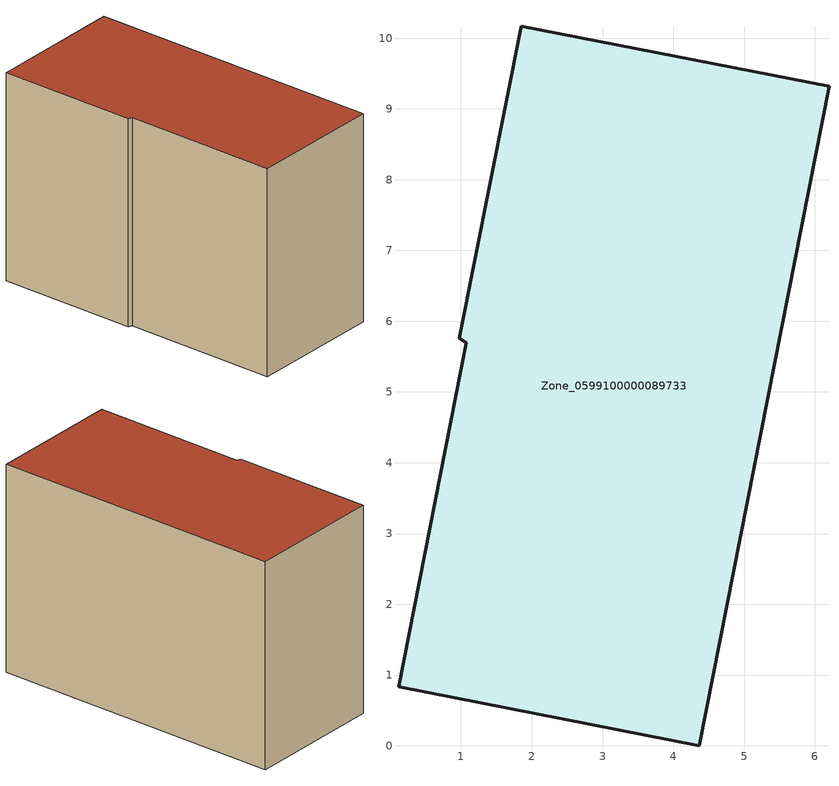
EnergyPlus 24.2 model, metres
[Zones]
Zone_0599100000089733
 floor ground (C_G): 1.08,5.69 0.97,5.76 1.85,10.17 6.2,9.32 4.37,0 0.12,0.84 z0
 wall outside (C_F): 4.37,0 6.2,9.32 1.85,10.17 0.97,5.76 1.08,5.69 0.12,0.84 4.37,0 z0:6.69
 roof outside (C_R): 1.08,5.69 0.12,0.84 4.37,0 6.2,9.32 1.85,10.17 0.97,5.76 z6.69
[BUILDING]
Pand.0599100000089733: North Axis=0; Terrain=City; Loads Convergence Tolerance Value=0.04; Temperature Convergence Tolerance Value=0.4; Solar Distribution=FullExterior; Maximum Number of Warmup Days=25; Minimum Number of Warmup Days=1
[Site:Location]
Rotterdam.The.Hague.AP_ZH_NLD Design_Conditions: Latitude=51.96; Longitude=4.45; Time Zone=1; Elevation=-4.5
[SITE:GROUNDTEMPERATURE:BUILDINGSURFACE]
18, 18, 18, 18, 18, 18, 18, 18, 18, 18, 18, 18
[MATERIAL] Thermal Absorptance=0.9; Solar Absorptance=0.7; Visible Absorptance=0.7
Name | Roughness | Thickness | Conductivity | Density | Specific Heat
G.TC.1946-1964 | MediumSmooth | 0.15 | 1 | 540 | 1210
F.TC.1946-1964 | Rough | 0.3 | 0.857143 | 1920 | 840
R.TC.1946-1964 | MediumRough | 0.2 | 0.235294 | 1500 | 1000
[CONSTRUCTION]
C_G: G.TC.1946-1964
C_F: F.TC.1946-1964
C_R: R.TC.1946-1964
[ZONE]
Zone_0599100000089733: Type=1; Multiplier=1; Ceiling Height=Autocalculate; Volume=Autocalculate; Floor Area=autocalculate; Part of Total Floor Area=Yes
[ZONEINFILTRATION:DESIGNFLOWRATE]
Infil_Zone_0599100000089733: Zone or ZoneList or Space or SpaceList=Zone_0599100000089733; Schedule=AlwaysOn; Design Flow Rate Calculation Method=Flow/Area; Flow Rate per Floor Area=0.003; Constant Term Coefficient=1; Temperature Term Coefficient=0; Velocity Term Coefficient=0; Velocity Squared Term Coefficient=0
[HVACTEMPLATE:ZONE:IDEALLOADSAIRSYSTEM]
Zone_0599100000089733: Maximum Heating Supply Air Temperature=50; Minimum Cooling Supply Air Temperature=13; Maximum Heating Supply Air Humidity Ratio=0.0156; Minimum Cooling Supply Air Humidity Ratio=0.0077; Heating Limit=NoLimit; Cooling Limit=NoLimit; Dehumidification Control Type=ConstantSensibleHeatRatio; Cooling Sensible Heat Ratio=0.7; Dehumidification Setpoint=60; Humidification Control Type=None; Humidification Setpoint=30; Outdoor Air Method=None; Outdoor Air Flow Rate per Person=0.00944; Outdoor Air Flow Rate per Zone Floor Area=0; Outdoor Air Flow Rate per Zone=0; Demand Controlled Ventilation Type=None; Outdoor Air Economizer Type=NoEconomizer; Heat Recovery Type=None; Sensible Heat Recovery Effectiveness=0.7; Latent Heat Recovery Effectiveness=0.65
[ZONECONTROL:THERMOSTAT]
ThermostatControl_Zone_0599100000089733: Zone or ZoneList=Zone_0599100000089733; Control Type Schedule=DualSetpointControlType; Control 1=Thermostat_Zone_0599100000089733; Temperature Difference Between Cutout And Setpoint=0
[THERMOSTATSETPOINT:DUALSETPOINT]
Thermostat_Zone_0599100000089733: Heating Setpoint Temperature Schedule=HeatingSetpoint_Zone_0599100000089733; Cooling Setpoint Temperature Schedule=CoolingSetpoint_Zone_0599100000089733
[SCHEDULE:COMPACT]
HeatingSetpoint_Zone_0599100000089733: Through: 12/31, For: AllDays, Until: 24:00, 21
CoolingSetpoint_Zone_0599100000089733: Through: 12/31, For: AllDays, Until: 24:00, 24
DualSetpointControlType: Through: 12/31, For: AllDays, Until: 24:00, 4
AlwaysOn: Through: 12/31, For: AllDays, Until: 24:00, 1
